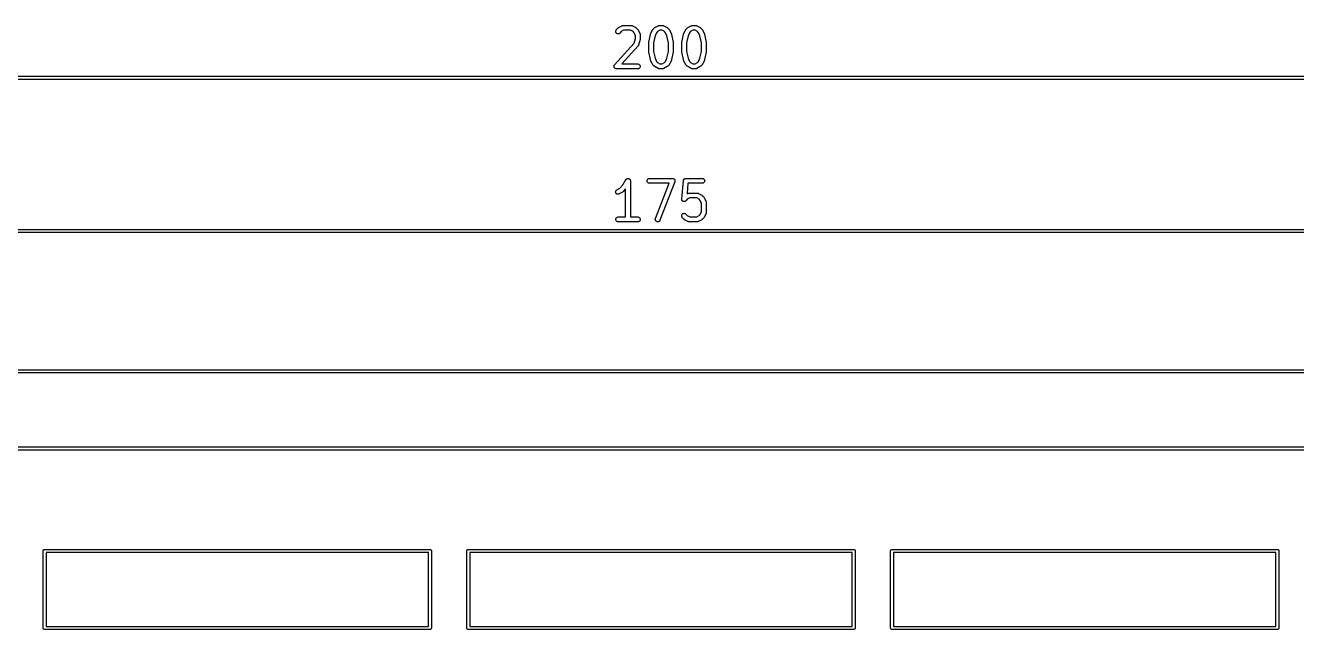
# Model space of a CAD drawing. Extents: x 0 to 214, y -130 to 23.
# Drawn here: x 58.7 to 141.2, y -16.7 to 22.5 of the extents above; entities that cross this region are included whole.
import ezdxf

# ---------------------------------------------------------------- set-up
doc = ezdxf.new("R2010")
doc.units = 0
doc.layers.add('BLACK', color=7, linetype='CONTINUOUS')

msp = doc.modelspace()

# ---------------------------------------------------------------- linework, layer by layer
at = {"layer": 'BLACK', "linetype": 'CONTINUOUS'}
for p, q in [((97.0231, 22.2105), (97.1303, 22.3295)), ((97.1303, 22.3295), (97.1318, 22.3311)), ((97.1318, 22.3311), (97.1389, 22.3374)), ((97.1389, 22.3374), (97.1455, 22.3442)), ((97.1455, 22.3442), (97.1502, 22.3475)), ((97.1502, 22.3475), (97.1546, 22.3514)), ((97.1546, 22.3514), (97.1628, 22.3562)), ((97.1628, 22.3562), (97.1705, 22.3616)), ((97.1705, 22.3616), (97.3848, 22.4806)), ((97.3848, 22.4806), (97.3867, 22.4817)), ((97.3867, 22.4817), (97.3941, 22.4848)), ((97.3941, 22.4848), (97.4012, 22.4885)), ((97.4012, 22.4885), (97.4082, 22.4906)), ((97.4082, 22.4906), (97.4149, 22.4934)), ((97.4149, 22.4934), (97.4227, 22.495)), ((97.4227, 22.495), (97.4304, 22.4973)), ((97.4304, 22.4973), (97.4376, 22.498)), ((97.4376, 22.498), (97.4448, 22.4995)), ((97.4448, 22.4995), (97.4528, 22.4995)), ((97.4528, 22.4995), (97.4607, 22.5003)), ((97.4607, 22.5003), (97.9964, 22.5003)), ((97.9964, 22.5003), (97.9986, 22.5003)), ((97.9986, 22.5003), (98.0066, 22.4994)), ((98.0066, 22.4994), (98.0145, 22.4992)), ((98.0145, 22.4992), (98.0217, 22.4977)), ((98.0217, 22.4977), (98.0289, 22.4969)), ((98.0289, 22.4969), (98.0365, 22.4945)), ((98.0365, 22.4945), (98.0443, 22.4928)), ((98.0443, 22.4928), (98.051, 22.4899)), ((98.051, 22.4899), (98.058, 22.4877)), ((98.058, 22.4877), (98.065, 22.4838)), ((98.065, 22.4838), (98.0723, 22.4806)), ((98.0723, 22.4806), (98.2866, 22.3616)), ((98.2866, 22.3616), (98.2885, 22.3605)), ((98.2885, 22.3605), (98.2962, 22.355)), ((98.2962, 22.355), (98.3043, 22.3501)), ((98.3043, 22.3501), (98.3086, 22.3462)), ((98.3086, 22.3462), (98.3133, 22.3428)), ((98.3133, 22.3428), (98.3198, 22.3359)), ((98.3198, 22.3359), (98.3269, 22.3295)), ((98.3269, 22.3295), (98.434, 22.2105)), ((99.3803, 22.2105), (99.4874, 22.3295)), ((99.4874, 22.3295), (99.4889, 22.3311)), ((99.4889, 22.3311), (99.496, 22.3374)), ((99.496, 22.3374), (99.5026, 22.3442)), ((99.5026, 22.3442), (99.5074, 22.3475)), ((99.5074, 22.3475), (99.5117, 22.3514)), ((99.5117, 22.3514), (99.5199, 22.3562)), ((99.5199, 22.3562), (99.5277, 22.3616)), ((99.5277, 22.3616), (99.742, 22.4806)), ((99.742, 22.4806), (99.7439, 22.4817)), ((99.7439, 22.4817), (99.7513, 22.4848)), ((99.7513, 22.4848), (99.7583, 22.4885)), ((99.7583, 22.4885), (99.7653, 22.4906)), ((99.7653, 22.4906), (99.772, 22.4934)), ((99.772, 22.4934), (99.7799, 22.495)), ((99.7799, 22.495), (99.7875, 22.4973)), ((99.7875, 22.4973), (99.7948, 22.498)), ((99.7948, 22.498), (99.8019, 22.4995)), ((99.8019, 22.4995), (99.8099, 22.4995)), ((99.8099, 22.4995), (99.8179, 22.5003)), ((99.8179, 22.5003), (100.032, 22.5003)), ((100.032, 22.5003), (100.034, 22.5003)), ((100.034, 22.5003), (100.042, 22.4994)), ((100.042, 22.4994), (100.05, 22.4992)), ((100.05, 22.4992), (100.057, 22.4977)), ((100.057, 22.4977), (100.065, 22.4969)), ((100.065, 22.4969), (100.072, 22.4945)), ((100.072, 22.4945), (100.08, 22.4928)), ((100.08, 22.4928), (100.087, 22.4899)), ((100.087, 22.4899), (100.094, 22.4877)), ((100.094, 22.4877), (100.101, 22.4838)), ((100.101, 22.4838), (100.108, 22.4806)), ((100.108, 22.4806), (100.322, 22.3616)), ((100.322, 22.3616), (100.324, 22.3605)), ((100.324, 22.3605), (100.332, 22.355)), ((100.332, 22.355), (100.34, 22.3501)), ((100.34, 22.3501), (100.344, 22.3462)), ((100.344, 22.3462), (100.349, 22.3428)), ((100.349, 22.3428), (100.356, 22.3359)), ((100.356, 22.3359), (100.363, 22.3295)), ((100.363, 22.3295), (100.47, 22.2105)), ((101.523, 22.2105), (101.63, 22.3295)), ((101.63, 22.3295), (101.632, 22.3311)), ((101.632, 22.3311), (101.639, 22.3374)), ((101.639, 22.3374), (101.645, 22.3442)), ((101.645, 22.3442), (101.65, 22.3475)), ((101.65, 22.3475), (101.655, 22.3514)), ((101.655, 22.3514), (101.663, 22.3562)), ((101.663, 22.3562), (101.671, 22.3616)), ((101.671, 22.3616), (101.885, 22.4806)), ((101.885, 22.4806), (101.887, 22.4817)), ((101.887, 22.4817), (101.894, 22.4848)), ((101.894, 22.4848), (101.901, 22.4885)), ((101.901, 22.4885), (101.908, 22.4906)), ((101.908, 22.4906), (101.915, 22.4934)), ((101.915, 22.4934), (101.923, 22.495)), ((101.923, 22.495), (101.93, 22.4973)), ((101.93, 22.4973), (101.938, 22.498)), ((101.938, 22.498), (101.945, 22.4995)), ((101.945, 22.4995), (101.953, 22.4995)), ((101.953, 22.4995), (101.961, 22.5003)), ((101.961, 22.5003), (102.175, 22.5003)), ((102.175, 22.5003), (102.177, 22.5003)), ((102.177, 22.5003), (102.185, 22.4994)), ((102.185, 22.4994), (102.193, 22.4992)), ((102.193, 22.4992), (102.2, 22.4977)), ((102.2, 22.4977), (102.207, 22.4969)), ((102.207, 22.4969), (102.215, 22.4945)), ((102.215, 22.4945), (102.223, 22.4928)), ((102.223, 22.4928), (102.23, 22.4899)), ((102.23, 22.4899), (102.237, 22.4877)), ((102.237, 22.4877), (102.244, 22.4838)), ((102.244, 22.4838), (102.251, 22.4806)), ((102.251, 22.4806), (102.465, 22.3616)), ((102.465, 22.3616), (102.467, 22.3605)), ((102.467, 22.3605), (102.475, 22.355)), ((102.475, 22.355), (102.483, 22.3501)), ((102.483, 22.3501), (102.487, 22.3462)), ((102.487, 22.3462), (102.492, 22.3428)), ((102.492, 22.3428), (102.498, 22.3359)), ((102.498, 22.3359), (102.505, 22.3295)), ((102.505, 22.3295), (102.613, 22.2105)), ((96.9832, 22.0983), (96.9847, 22.1287)), ((96.9877, 22.0681), (96.9832, 22.0983)), ((96.9847, 22.1287), (96.9921, 22.1583)), ((96.9979, 22.0394), (96.9877, 22.0681)), ((96.9921, 22.1583), (97.0051, 22.1859)), ((97.0135, 22.0132), (96.9979, 22.0394)), ((97.0051, 22.1859), (97.0231, 22.2105)), ((97.034, 21.9905), (97.0135, 22.0132)), ((97.0584, 21.9723), (97.034, 21.9905)), ((97.0859, 21.9591), (97.0584, 21.9723)), ((97.1154, 21.9515), (97.0859, 21.9591)), ((97.1459, 21.9498), (97.1154, 21.9515)), ((97.1761, 21.9541), (97.1459, 21.9498)), ((97.2049, 21.9641), (97.1761, 21.9541)), ((97.2312, 21.9796), (97.2049, 21.9641)), ((97.254, 21.9998), (97.2312, 21.9796)), ((97.2554, 22.0014), (97.254, 21.9998)), ((97.3451, 22.1011), (97.2554, 22.0014)), ((97.5012, 22.1878), (97.3451, 22.1011)), ((97.9559, 22.1878), (97.5012, 22.1878)), ((98.112, 22.1011), (97.9559, 22.1878)), ((98.1854, 22.0196), (98.112, 22.1011)), ((98.1783, 21.3511), (98.2687, 21.6527)), ((98.2687, 21.8343), (98.1854, 22.0196)), ((98.2687, 21.6527), (98.2687, 21.8343)), ((98.434, 22.2105), (98.4354, 22.2088)), ((98.4354, 22.2088), (98.44, 22.2024)), ((98.44, 22.2024), (98.4452, 22.1965)), ((98.4452, 22.1965), (98.4489, 22.1901)), ((98.4489, 22.1901), (98.4532, 22.184)), ((98.4532, 22.184), (98.4564, 22.1769)), ((98.4564, 22.1769), (98.4603, 22.1701)), ((98.4603, 22.1701), (98.5675, 21.932)), ((98.5747, 21.5849), (98.4675, 21.2277)), ((98.5675, 21.932), (98.5684, 21.93)), ((98.5684, 21.93), (98.5688, 21.9286)), ((98.5688, 21.9286), (98.5695, 21.9274)), ((98.5695, 21.9274), (98.5734, 21.9142)), ((98.5734, 21.9142), (98.5777, 21.901)), ((98.5759, 21.5912), (98.5747, 21.5849)), ((98.5778, 21.5973), (98.5759, 21.5912)), ((98.5777, 21.901), (98.5779, 21.8995)), ((98.5788, 21.6061), (98.5778, 21.5973)), ((98.5779, 21.8995), (98.5783, 21.8982)), ((98.5783, 21.8982), (98.5796, 21.8845)), ((98.5805, 21.6148), (98.5788, 21.6061)), ((98.5796, 21.8845), (98.5812, 21.8707)), ((98.5812, 21.6276), (98.5805, 21.6212)), ((98.5805, 21.6212), (98.5805, 21.6148)), ((98.5812, 21.8707), (98.5811, 21.8693)), ((98.5811, 21.8693), (98.5812, 21.8679)), ((98.5812, 21.8679), (98.5812, 21.6298)), ((98.5812, 21.6298), (98.5812, 21.6276)), ((99.1297, 21.426), (99.2368, 21.9022)), ((99.2368, 21.9022), (99.2371, 21.903)), ((99.2371, 21.9031), (99.2373, 21.9043)), ((99.2371, 21.903), (99.2371, 21.9031)), ((99.2371, 21.9031), (99.2371, 21.9031)), ((99.2373, 21.9043), (99.2421, 21.9181)), ((99.2421, 21.9181), (99.2468, 21.932)), ((99.2468, 21.932), (99.3539, 22.1701)), ((99.3539, 22.1701), (99.3548, 22.1721)), ((99.3548, 22.1721), (99.3589, 22.1788)), ((99.3589, 22.1788), (99.3622, 22.1859)), ((99.3622, 22.1859), (99.3666, 22.1919)), ((99.3666, 22.1919), (99.3704, 22.1983)), ((99.3704, 22.1983), (99.3756, 22.2042)), ((99.3756, 22.2042), (99.3803, 22.2105)), ((99.5383, 21.8181), (99.4384, 21.3743)), ((99.6289, 22.0196), (99.5383, 21.8181)), ((99.7023, 22.1011), (99.6289, 22.0196)), ((99.8583, 22.1878), (99.7023, 22.1011)), ((99.9917, 22.1878), (99.8583, 22.1878)), ((100.148, 22.1011), (99.9917, 22.1878)), ((100.221, 22.0196), (100.148, 22.1011)), ((100.312, 21.8181), (100.221, 22.0196)), ((100.412, 21.3743), (100.312, 21.8181)), ((100.47, 22.2105), (100.471, 22.2088)), ((100.471, 22.2088), (100.476, 22.2024)), ((100.476, 22.2024), (100.481, 22.1965)), ((100.481, 22.1965), (100.485, 22.1901)), ((100.485, 22.1901), (100.489, 22.184)), ((100.489, 22.184), (100.492, 22.1769)), ((100.492, 22.1769), (100.496, 22.1701)), ((100.496, 22.1701), (100.603, 21.932)), ((100.603, 21.932), (100.604, 21.9311)), ((100.604, 21.9311), (100.604, 21.9311)), ((100.604, 21.9311), (100.604, 21.9311)), ((100.604, 21.9311), (100.604, 21.93)), ((100.604, 21.93), (100.609, 21.916)), ((100.609, 21.916), (100.613, 21.9022)), ((100.613, 21.9022), (100.72, 21.426)), ((101.273, 21.426), (101.38, 21.9022)), ((101.38, 21.9043), (101.385, 21.9181)), ((101.38, 21.9031), (101.38, 21.9043)), ((101.38, 21.903), (101.38, 21.9031)), ((101.38, 21.9031), (101.38, 21.9031)), ((101.38, 21.9022), (101.38, 21.903)), ((101.385, 21.9181), (101.39, 21.932)), ((101.39, 21.932), (101.497, 22.1701)), ((101.497, 22.1701), (101.498, 22.1721)), ((101.498, 22.1721), (101.502, 22.1788)), ((101.502, 22.1788), (101.505, 22.1859)), ((101.505, 22.1859), (101.509, 22.1919)), ((101.509, 22.1919), (101.513, 22.1983)), ((101.513, 22.1983), (101.518, 22.2042)), ((101.518, 22.2042), (101.523, 22.2105)), ((101.681, 21.8181), (101.581, 21.3743)), ((101.772, 22.0196), (101.681, 21.8181)), ((101.845, 22.1011), (101.772, 22.0196)), ((102.001, 22.1878), (101.845, 22.1011)), ((102.135, 22.1878), (102.001, 22.1878)), ((102.291, 22.1011), (102.135, 22.1878)), ((102.364, 22.0196), (102.291, 22.1011)), ((102.455, 21.8181), (102.364, 22.0196)), ((102.554, 21.3743), (102.455, 21.8181)), ((102.613, 22.2105), (102.614, 22.2088)), ((102.614, 22.2088), (102.619, 22.2024)), ((102.619, 22.2024), (102.624, 22.1965)), ((102.624, 22.1965), (102.627, 22.1901)), ((102.627, 22.1901), (102.632, 22.184)), ((102.632, 22.184), (102.635, 22.1769)), ((102.635, 22.1769), (102.639, 22.1701)), ((102.639, 22.1701), (102.746, 21.932)), ((102.746, 21.932), (102.746, 21.9311)), ((102.746, 21.9311), (102.746, 21.9311)), ((102.746, 21.9311), (102.746, 21.9311)), ((102.746, 21.9311), (102.747, 21.93)), ((102.747, 21.93), (102.751, 21.916)), ((102.751, 21.916), (102.756, 21.9022)), ((102.756, 21.9022), (102.863, 21.426)), ((96.916, 19.9486), (98.1783, 21.3511)), ((98.434, 21.1681), (97.383, 20.0003)), ((98.4357, 21.1704), (98.434, 21.1681)), ((98.4377, 21.1724), (98.4357, 21.1704)), ((98.4447, 21.1826), (98.4377, 21.1724)), ((98.4521, 21.1926), (98.4447, 21.1826)), ((98.4533, 21.1952), (98.4521, 21.1926)), ((98.4549, 21.1976), (98.4533, 21.1952)), ((98.4598, 21.209), (98.4549, 21.1976)), ((98.4651, 21.2202), (98.4598, 21.209)), ((98.4658, 21.223), (98.4651, 21.2202)), ((98.4669, 21.2256), (98.4658, 21.223)), ((98.4675, 21.2277), (98.4669, 21.2256)), ((99.1259, 21.3957), (99.1277, 21.4099)), ((99.126, 21.3948), (99.1259, 21.3957)), ((99.1259, 21.3938), (99.126, 21.3948)), ((99.1259, 21.3917), (99.1259, 21.3938)), ((99.1259, 20.7964), (99.1259, 21.3917)), ((99.126, 20.7955), (99.1259, 20.7964)), ((99.1259, 20.7946), (99.126, 20.7955)), ((99.1275, 20.7803), (99.1259, 20.7946)), ((99.1289, 20.7661), (99.1275, 20.7803)), ((99.1277, 21.4099), (99.1293, 21.4242)), ((99.1291, 20.7652), (99.1289, 20.7661)), ((99.1292, 20.7643), (99.1291, 20.7652)), ((99.1297, 20.7621), (99.1292, 20.7643)), ((99.1293, 21.4242), (99.1296, 21.425)), ((99.1296, 21.425), (99.1297, 21.426)), ((99.2368, 20.2859), (99.1297, 20.7621)), ((99.4384, 21.3743), (99.4384, 20.8138)), ((99.4384, 20.8138), (99.5383, 20.3699)), ((100.312, 20.37), (100.412, 20.8138)), ((100.412, 20.8138), (100.412, 21.3743)), ((100.72, 20.7621), (100.613, 20.2859)), ((100.72, 21.426), (100.721, 21.4238)), ((100.721, 20.7639), (100.72, 20.7631)), ((100.72, 20.7631), (100.72, 20.7621)), ((100.721, 21.4238), (100.721, 21.4229)), ((100.721, 21.4229), (100.721, 21.422)), ((100.721, 21.422), (100.723, 21.4078)), ((100.722, 20.7782), (100.721, 20.7639)), ((100.724, 20.7924), (100.722, 20.7782)), ((100.723, 21.4078), (100.724, 21.3935)), ((100.724, 21.3935), (100.724, 21.3926)), ((100.724, 21.3926), (100.724, 21.3917)), ((100.724, 21.3917), (100.724, 20.7964)), ((100.724, 20.7964), (100.724, 20.7942)), ((100.724, 20.7942), (100.724, 20.7933)), ((100.724, 20.7933), (100.724, 20.7924)), ((101.269, 21.3957), (101.271, 21.4099)), ((101.269, 21.3948), (101.269, 21.3957)), ((101.269, 21.3938), (101.269, 21.3948)), ((101.269, 21.3917), (101.269, 21.3938)), ((101.269, 20.7964), (101.269, 21.3917)), ((101.269, 20.7955), (101.269, 20.7964)), ((101.269, 20.7946), (101.269, 20.7955)), ((101.27, 20.7803), (101.269, 20.7946)), ((101.272, 20.7661), (101.27, 20.7803)), ((101.271, 21.4099), (101.272, 21.4242)), ((101.272, 21.425), (101.273, 21.426)), ((101.272, 21.4242), (101.272, 21.425)), ((101.272, 20.7652), (101.272, 20.7661)), ((101.272, 20.7643), (101.272, 20.7652)), ((101.273, 20.7621), (101.272, 20.7643)), ((101.38, 20.2859), (101.273, 20.7621)), ((101.581, 21.3743), (101.581, 20.8138)), ((101.581, 20.8138), (101.681, 20.37)), ((102.455, 20.37), (102.554, 20.8138)), ((102.554, 20.8138), (102.554, 21.3743)), ((102.863, 20.7621), (102.756, 20.2859)), ((102.863, 21.426), (102.864, 21.4238)), ((102.864, 20.7639), (102.863, 20.7631)), ((102.863, 20.7631), (102.863, 20.7621)), ((102.864, 21.4238), (102.864, 21.4229)), ((102.864, 21.4229), (102.864, 21.422)), ((102.864, 21.422), (102.865, 21.4078)), ((102.865, 20.7782), (102.864, 20.7639)), ((102.865, 21.4078), (102.867, 21.3935)), ((102.867, 20.7924), (102.865, 20.7782)), ((102.867, 21.3935), (102.867, 21.3926)), ((102.867, 21.3926), (102.867, 21.3917)), ((102.867, 21.3917), (102.867, 20.7964)), ((102.867, 20.7964), (102.867, 20.7942)), ((102.867, 20.7942), (102.867, 20.7933)), ((102.867, 20.7933), (102.867, 20.7924)), ((96.8759, 19.8451), (96.877, 19.856)), ((96.8763, 19.8408), (96.8759, 19.8451)), ((96.8761, 19.8364), (96.8763, 19.8408)), ((96.8777, 19.8256), (96.8761, 19.8364)), ((96.877, 19.856), (96.8776, 19.8668)), ((96.8776, 19.8668), (96.8786, 19.8711)), ((96.8787, 19.8148), (96.8777, 19.8256)), ((96.8786, 19.8711), (96.8791, 19.8755)), ((96.8799, 19.8106), (96.8787, 19.8148)), ((96.8791, 19.8755), (96.8823, 19.8859)), ((96.8805, 19.8062), (96.8799, 19.8106)), ((96.8842, 19.796), (96.8805, 19.8062)), ((96.8823, 19.8859), (96.8849, 19.8964)), ((96.8849, 19.8964), (96.8868, 19.9004)), ((96.8868, 19.9004), (96.8881, 19.9046)), ((96.8881, 19.9046), (96.8933, 19.9142)), ((96.8933, 19.9142), (96.8979, 19.924)), ((96.8979, 19.924), (96.9005, 19.9276)), ((96.9005, 19.9276), (96.9026, 19.9314)), ((96.9026, 19.9314), (96.9095, 19.9398)), ((96.9095, 19.9398), (96.916, 19.9486)), ((97.383, 20.0003), (98.425, 20.0003)), ((98.425, 20.0003), (98.4272, 20.0003)), ((98.4272, 20.0003), (98.4575, 19.9969)), ((98.4575, 19.9969), (98.4866, 19.9877)), ((98.4866, 19.9877), (98.5133, 19.973)), ((98.5133, 19.973), (98.5366, 19.9534)), ((98.5366, 19.9534), (98.5557, 19.9296)), ((98.5557, 19.9296), (98.5699, 19.9026)), ((98.5781, 19.8126), (98.569, 19.7835)), ((98.5699, 19.9026), (98.5785, 19.8733)), ((98.5812, 19.843), (98.5781, 19.8126)), ((98.5785, 19.8733), (98.5812, 19.843)), ((99.2414, 20.2721), (99.2368, 20.2859)), ((99.2459, 20.2581), (99.2414, 20.2721)), ((99.2464, 20.257), (99.2459, 20.2581)), ((99.2464, 20.2569), (99.2464, 20.257)), ((99.2464, 20.257), (99.2464, 20.257)), ((99.2468, 20.2561), (99.2464, 20.2569)), ((99.3539, 20.018), (99.2468, 20.2561)), ((99.3578, 20.0112), (99.3539, 20.018)), ((99.3611, 20.004), (99.3578, 20.0112)), ((99.3654, 19.998), (99.3611, 20.004)), ((99.3691, 19.9916), (99.3654, 19.998)), ((99.3743, 19.9856), (99.3691, 19.9916)), ((99.3788, 19.9792), (99.3743, 19.9856)), ((99.3803, 19.9776), (99.3788, 19.9792)), ((99.4874, 19.8586), (99.3803, 19.9776)), ((99.4944, 19.8522), (99.4874, 19.8586)), ((99.5009, 19.8453), (99.4944, 19.8522)), ((99.5057, 19.8419), (99.5009, 19.8453)), ((99.5099, 19.838), (99.5057, 19.8419)), ((99.5181, 19.8331), (99.5099, 19.838)), ((99.5258, 19.8276), (99.5181, 19.8331)), ((99.5277, 19.8265), (99.5258, 19.8276)), ((99.742, 19.7075), (99.5277, 19.8265)), ((99.5383, 20.3699), (99.6289, 20.1685)), ((99.6289, 20.1685), (99.7023, 20.087)), ((99.7023, 20.087), (99.8583, 20.0003)), ((99.8583, 20.0003), (99.9917, 20.0003)), ((99.9917, 20.0003), (100.148, 20.087)), ((100.322, 19.8265), (100.108, 19.7075)), ((100.148, 20.087), (100.221, 20.1685)), ((100.221, 20.1685), (100.312, 20.37)), ((100.33, 19.8319), (100.322, 19.8265)), ((100.338, 19.8367), (100.33, 19.8319)), ((100.343, 19.8406), (100.338, 19.8367)), ((100.347, 19.8438), (100.343, 19.8406)), ((100.354, 19.8506), (100.347, 19.8438)), ((100.361, 19.857), (100.354, 19.8506)), ((100.363, 19.8586), (100.361, 19.857)), ((100.47, 19.9776), (100.363, 19.8586)), ((100.474, 19.9839), (100.47, 19.9776)), ((100.48, 19.9898), (100.474, 19.9839)), ((100.483, 19.9962), (100.48, 19.9898)), ((100.488, 20.0022), (100.483, 19.9962)), ((100.491, 20.0093), (100.488, 20.0022)), ((100.495, 20.016), (100.491, 20.0093)), ((100.496, 20.018), (100.495, 20.016)), ((100.603, 20.2561), (100.496, 20.018)), ((100.608, 20.27), (100.603, 20.2561)), ((100.613, 20.2838), (100.608, 20.27)), ((100.613, 20.2859), (100.613, 20.2851)), ((100.613, 20.2851), (100.613, 20.285)), ((100.613, 20.285), (100.613, 20.285)), ((100.613, 20.285), (100.613, 20.2838)), ((101.384, 20.2721), (101.38, 20.2859)), ((101.389, 20.2581), (101.384, 20.2721)), ((101.389, 20.257), (101.389, 20.2581)), ((101.39, 20.2561), (101.389, 20.257)), ((101.389, 20.257), (101.389, 20.257)), ((101.389, 20.257), (101.389, 20.257)), ((101.497, 20.018), (101.39, 20.2561)), ((101.501, 20.0112), (101.497, 20.018)), ((101.504, 20.004), (101.501, 20.0112)), ((101.508, 19.998), (101.504, 20.004)), ((101.512, 19.9916), (101.508, 19.998)), ((101.517, 19.9856), (101.512, 19.9916)), ((101.522, 19.9792), (101.517, 19.9856)), ((101.523, 19.9776), (101.522, 19.9792)), ((101.63, 19.8586), (101.523, 19.9776)), ((101.637, 19.8522), (101.63, 19.8586)), ((101.644, 19.8453), (101.637, 19.8522)), ((101.649, 19.8419), (101.644, 19.8453)), ((101.653, 19.838), (101.649, 19.8419)), ((101.661, 19.8331), (101.653, 19.838)), ((101.669, 19.8276), (101.661, 19.8331)), ((101.671, 19.8265), (101.669, 19.8276)), ((101.885, 19.7075), (101.671, 19.8265)), ((101.681, 20.37), (101.772, 20.1685)), ((101.772, 20.1685), (101.845, 20.087)), ((101.845, 20.087), (102.001, 20.0003)), ((102.001, 20.0003), (102.135, 20.0003)), ((102.135, 20.0003), (102.291, 20.087)), ((102.465, 19.8265), (102.251, 19.7075)), ((102.291, 20.087), (102.364, 20.1685)), ((102.364, 20.1685), (102.455, 20.37)), ((102.473, 19.8319), (102.465, 19.8265)), ((102.481, 19.8367), (102.473, 19.8319)), ((102.485, 19.8406), (102.481, 19.8367)), ((102.49, 19.8438), (102.485, 19.8406)), ((102.497, 19.8506), (102.49, 19.8438)), ((102.504, 19.857), (102.497, 19.8506)), ((102.505, 19.8586), (102.504, 19.857)), ((102.613, 19.9776), (102.505, 19.8586)), ((102.617, 19.9839), (102.613, 19.9776)), ((102.622, 19.9898), (102.617, 19.9839)), ((102.626, 19.9962), (102.622, 19.9898)), ((102.631, 20.0022), (102.626, 19.9962)), ((102.634, 20.0093), (102.631, 20.0022)), ((102.638, 20.016), (102.634, 20.0093)), ((102.639, 20.018), (102.638, 20.016)), ((102.746, 20.2561), (102.639, 20.018)), ((102.751, 20.27), (102.746, 20.2561)), ((102.756, 20.2838), (102.751, 20.27)), ((102.756, 20.2859), (102.756, 20.2851)), ((102.756, 20.2851), (102.756, 20.285)), ((102.756, 20.285), (102.756, 20.285)), ((102.756, 20.285), (102.756, 20.2838)), ((2.4201, 19.2), (197.43, 19.2)), ((197.43, 19), (2.4201, 19)), ((96.8873, 19.7855), (96.8842, 19.796)), ((96.8893, 19.7816), (96.8873, 19.7855)), ((96.8908, 19.7775), (96.8893, 19.7816)), ((96.8964, 19.7681), (96.8908, 19.7775)), ((96.9014, 19.7585), (96.8964, 19.7681)), ((96.9041, 19.7551), (96.9014, 19.7585)), ((96.9064, 19.7513), (96.9041, 19.7551)), ((96.9137, 19.7432), (96.9064, 19.7513)), ((96.9205, 19.7347), (96.9137, 19.7432)), ((96.9239, 19.7319), (96.9205, 19.7347)), ((96.9268, 19.7286), (96.9239, 19.7319)), ((96.9355, 19.7221), (96.9268, 19.7286)), ((96.9439, 19.7151), (96.9355, 19.7221)), ((96.9477, 19.713), (96.9439, 19.7151)), ((96.9512, 19.7104), (96.9477, 19.713)), ((96.961, 19.7057), (96.9512, 19.7104)), ((96.9706, 19.7004), (96.961, 19.7057)), ((96.9748, 19.6991), (96.9706, 19.7004)), ((96.9787, 19.6972), (96.9748, 19.6991)), ((96.9893, 19.6945), (96.9787, 19.6972)), ((96.9997, 19.6912), (96.9893, 19.6945)), ((97.004, 19.6907), (96.9997, 19.6912)), ((97.0083, 19.6896), (97.004, 19.6907)), ((97.0191, 19.689), (97.0083, 19.6896)), ((97.03, 19.6878), (97.0191, 19.689)), ((97.0321, 19.6878), (97.03, 19.6878)), ((98.425, 19.6878), (97.0321, 19.6878)), ((98.4553, 19.6908), (98.425, 19.6878)), ((98.4845, 19.6996), (98.4553, 19.6908)), ((98.5115, 19.7139), (98.4845, 19.6996)), ((98.5351, 19.7332), (98.5115, 19.7139)), ((98.5545, 19.7567), (98.5351, 19.7332)), ((98.569, 19.7835), (98.5545, 19.7567)), ((99.7493, 19.7043), (99.742, 19.7075)), ((99.7563, 19.7004), (99.7493, 19.7043)), ((99.7633, 19.6982), (99.7563, 19.7004)), ((99.7699, 19.6953), (99.7633, 19.6982)), ((99.7777, 19.6936), (99.7699, 19.6953)), ((99.7854, 19.6912), (99.7777, 19.6936)), ((99.7926, 19.6904), (99.7854, 19.6912)), ((99.7997, 19.6888), (99.7926, 19.6904)), ((99.8077, 19.6887), (99.7997, 19.6888)), ((99.8157, 19.6878), (99.8077, 19.6887)), ((99.8179, 19.6878), (99.8157, 19.6878)), ((100.032, 19.6878), (99.8179, 19.6878)), ((100.04, 19.6886), (100.032, 19.6878)), ((100.048, 19.6886), (100.04, 19.6886)), ((100.055, 19.6901), (100.048, 19.6886)), ((100.062, 19.6908), (100.055, 19.6901)), ((100.07, 19.6931), (100.062, 19.6908)), ((100.078, 19.6947), (100.07, 19.6931)), ((100.085, 19.6975), (100.078, 19.6947)), ((100.092, 19.6996), (100.085, 19.6975)), ((100.099, 19.7033), (100.092, 19.6996)), ((100.106, 19.7064), (100.099, 19.7033)), ((100.108, 19.7075), (100.106, 19.7064)), ((101.892, 19.7043), (101.885, 19.7075)), ((101.899, 19.7004), (101.892, 19.7043)), ((101.906, 19.6982), (101.899, 19.7004)), ((101.913, 19.6953), (101.906, 19.6982)), ((101.921, 19.6936), (101.913, 19.6953)), ((101.928, 19.6912), (101.921, 19.6936)), ((101.935, 19.6904), (101.928, 19.6912)), ((101.943, 19.6888), (101.935, 19.6904)), ((101.951, 19.6887), (101.943, 19.6888)), ((101.959, 19.6878), (101.951, 19.6887)), ((101.961, 19.6878), (101.959, 19.6878)), ((102.175, 19.6878), (101.961, 19.6878)), ((102.183, 19.6886), (102.175, 19.6878)), ((102.191, 19.6886), (102.183, 19.6886)), ((102.198, 19.6901), (102.191, 19.6886)), ((102.205, 19.6908), (102.198, 19.6901)), ((102.213, 19.6931), (102.205, 19.6908)), ((102.221, 19.6947), (102.213, 19.6931)), ((102.228, 19.6975), (102.221, 19.6947)), ((102.235, 19.6996), (102.228, 19.6975)), ((102.242, 19.7033), (102.235, 19.6996)), ((102.249, 19.7064), (102.242, 19.7033)), ((102.251, 19.7075), (102.249, 19.7064)), ((97.4416, 12.1564), (97.6482, 12.5006)), ((97.6482, 12.5006), (97.6493, 12.5024)), ((97.6493, 12.5024), (97.6515, 12.5053)), ((97.6515, 12.5053), (97.6532, 12.5085)), ((97.6532, 12.5085), (97.6607, 12.5174)), ((97.6607, 12.5174), (97.6678, 12.5267)), ((97.6678, 12.5267), (97.6705, 12.5291)), ((97.6705, 12.5291), (97.6728, 12.5318)), ((97.6728, 12.5318), (97.6819, 12.5391)), ((97.6819, 12.5391), (97.6907, 12.5469)), ((97.6907, 12.5469), (97.6938, 12.5487)), ((97.6938, 12.5487), (97.6966, 12.5509)), ((97.6966, 12.5509), (97.7069, 12.5563)), ((97.7069, 12.5563), (97.717, 12.5622)), ((97.717, 12.5622), (97.7204, 12.5634)), ((97.7204, 12.5634), (97.7236, 12.5651)), ((97.7236, 12.5651), (97.7348, 12.5684)), ((97.7348, 12.5684), (97.7458, 12.5722)), ((97.7458, 12.5722), (97.7494, 12.5726)), ((97.7494, 12.5726), (97.7529, 12.5737)), ((97.7529, 12.5737), (97.7645, 12.5747)), ((97.7645, 12.5747), (97.776, 12.5763)), ((97.776, 12.5763), (97.7796, 12.5761)), ((97.7796, 12.5761), (97.7832, 12.5764)), ((97.7832, 12.5764), (97.7949, 12.5752)), ((97.7949, 12.5752), (97.8065, 12.5745)), ((97.8065, 12.5745), (97.81, 12.5736)), ((97.81, 12.5736), (97.8136, 12.5732)), ((97.8136, 12.5732), (97.8247, 12.5698)), ((97.8247, 12.5698), (97.836, 12.5669)), ((97.836, 12.5669), (97.8392, 12.5653)), ((97.8392, 12.5653), (97.8427, 12.5642)), ((97.8427, 12.5642), (97.853, 12.5587)), ((97.853, 12.5587), (97.8635, 12.5536)), ((97.8635, 12.5536), (97.8663, 12.5514)), ((97.8663, 12.5514), (97.8695, 12.5497)), ((97.8695, 12.5497), (97.8785, 12.5423)), ((97.8785, 12.5423), (97.8878, 12.5353)), ((97.8878, 12.5353), (97.8902, 12.5326)), ((97.8902, 12.5326), (97.893, 12.5303)), ((97.893, 12.5303), (97.9004, 12.5212)), ((97.9004, 12.5212), (97.9082, 12.5125)), ((97.9082, 12.5125), (97.91, 12.5094)), ((97.91, 12.5094), (97.9123, 12.5066)), ((97.9123, 12.5066), (97.9178, 12.4963)), ((97.9178, 12.4963), (97.9237, 12.4863)), ((97.9237, 12.4863), (97.9249, 12.4829)), ((97.9249, 12.4829), (97.9266, 12.4797)), ((97.9266, 12.4797), (97.93, 12.4685)), ((97.93, 12.4685), (97.9339, 12.4575)), ((97.9339, 12.4575), (97.9344, 12.454)), ((97.9344, 12.454), (97.9354, 12.4505)), ((97.9354, 12.4505), (97.9366, 12.4389)), ((97.9366, 12.4389), (97.9382, 12.4274)), ((97.9382, 12.4274), (97.938, 12.4238)), ((97.938, 12.4238), (97.9384, 12.4202)), ((97.9384, 12.4202), (97.9384, 10.0764)), ((99.0188, 12.4213), (99.0219, 12.4516)), ((99.0215, 12.3909), (99.0188, 12.4213)), ((99.0301, 12.3617), (99.0215, 12.3909)), ((99.0219, 12.4516), (99.031, 12.4807)), ((99.031, 12.4807), (99.0455, 12.5076)), ((99.0455, 12.5076), (99.0649, 12.5311)), ((99.0649, 12.5311), (99.0885, 12.5503)), ((99.0885, 12.5503), (99.1155, 12.5646)), ((99.1155, 12.5646), (99.1447, 12.5735)), ((99.1447, 12.5735), (99.175, 12.5764)), ((99.175, 12.5764), (100.675, 12.5764)), ((100.675, 12.5764), (100.677, 12.5764)), ((100.677, 12.5764), (100.69, 12.575)), ((100.69, 12.575), (100.703, 12.5739)), ((100.703, 12.5739), (100.705, 12.5733)), ((100.705, 12.5733), (100.707, 12.573)), ((100.707, 12.573), (100.72, 12.5691)), ((100.72, 12.5691), (100.732, 12.5656)), ((100.732, 12.5656), (100.734, 12.5645)), ((100.734, 12.5645), (100.737, 12.5638)), ((100.737, 12.5638), (100.748, 12.5576)), ((100.748, 12.5576), (100.759, 12.5517)), ((100.759, 12.5517), (100.761, 12.5502)), ((100.761, 12.5502), (100.763, 12.5491)), ((100.763, 12.5491), (100.773, 12.5408)), ((100.773, 12.5408), (100.783, 12.5328)), ((100.783, 12.5328), (100.785, 12.531)), ((100.785, 12.531), (100.787, 12.5295)), ((100.787, 12.5295), (100.795, 12.5194)), ((100.795, 12.5194), (100.803, 12.5096)), ((100.803, 12.5096), (100.804, 12.5076)), ((100.804, 12.5076), (100.806, 12.5057)), ((100.806, 12.5057), (100.812, 12.4943)), ((100.812, 12.4943), (100.818, 12.483)), ((100.818, 12.483), (100.819, 12.4808)), ((100.819, 12.4808), (100.82, 12.4787)), ((100.82, 12.4787), (100.824, 12.4663)), ((100.824, 12.3764), (100.821, 12.364)), ((100.824, 12.4663), (100.828, 12.454)), ((100.828, 12.3888), (100.824, 12.3764)), ((100.828, 12.454), (100.828, 12.4517)), ((100.828, 12.4517), (100.828, 12.4495)), ((100.828, 12.4495), (100.83, 12.4366)), ((100.829, 12.3933), (100.828, 12.3911)), ((100.828, 12.3911), (100.828, 12.3888)), ((100.83, 12.4062), (100.829, 12.3933)), ((100.83, 12.4366), (100.831, 12.4237)), ((100.831, 12.4191), (100.83, 12.4062)), ((100.831, 12.4237), (100.831, 12.4214)), ((100.831, 12.4214), (100.831, 12.4191)), ((101.269, 11.2437), (101.377, 12.4342)), ((101.377, 12.4364), (101.378, 12.4439)), ((101.377, 12.4342), (101.377, 12.4364)), ((101.378, 12.4439), (101.379, 12.4516)), ((101.379, 12.4516), (101.381, 12.4588)), ((101.381, 12.4588), (101.383, 12.4662)), ((101.383, 12.4662), (101.386, 12.4734)), ((101.386, 12.4734), (101.388, 12.4807)), ((101.388, 12.4807), (101.392, 12.4874)), ((101.392, 12.4874), (101.395, 12.4944)), ((101.395, 12.4944), (101.399, 12.5008)), ((101.399, 12.5008), (101.403, 12.5076)), ((101.403, 12.5076), (101.407, 12.5134)), ((101.407, 12.5134), (101.412, 12.5197)), ((101.412, 12.5197), (101.417, 12.5251)), ((101.417, 12.5251), (101.422, 12.5311)), ((101.422, 12.5311), (101.428, 12.5358)), ((101.428, 12.5358), (101.433, 12.5412)), ((101.433, 12.5412), (101.44, 12.5454)), ((101.44, 12.5454), (101.446, 12.5503)), ((101.446, 12.5503), (101.452, 12.5539)), ((101.452, 12.5539), (101.459, 12.5581)), ((101.459, 12.5581), (101.466, 12.561)), ((101.466, 12.561), (101.473, 12.5646)), ((101.473, 12.5646), (101.48, 12.5668)), ((101.48, 12.5668), (101.487, 12.5697)), ((101.487, 12.5697), (101.494, 12.5712)), ((101.494, 12.5712), (101.502, 12.5735)), ((101.502, 12.5735), (101.509, 12.5742)), ((101.509, 12.5742), (101.517, 12.5757)), ((101.517, 12.5757), (101.524, 12.5757)), ((101.524, 12.5757), (101.532, 12.5764)), ((101.532, 12.5764), (102.604, 12.5764)), ((102.604, 12.5764), (102.606, 12.5764)), ((102.606, 12.5764), (102.636, 12.573)), ((102.636, 12.573), (102.665, 12.5638)), ((102.665, 12.5638), (102.692, 12.5491)), ((102.692, 12.5491), (102.715, 12.5295)), ((102.715, 12.5295), (102.734, 12.5057)), ((102.734, 12.5057), (102.748, 12.4787)), ((102.748, 12.4787), (102.757, 12.4495)), ((102.757, 12.3888), (102.748, 12.3596)), ((102.757, 12.4495), (102.76, 12.4191)), ((102.76, 12.4191), (102.757, 12.3888)), ((96.9836, 11.7194), (96.9892, 11.7493)), ((96.984, 11.6889), (96.9836, 11.7194)), ((96.9902, 11.659), (96.984, 11.6889)), ((96.9892, 11.7493), (97.0005, 11.7777)), ((97.0022, 11.631), (96.9902, 11.659)), ((97.0005, 11.7777), (97.0171, 11.8033)), ((97.0193, 11.6058), (97.0022, 11.631)), ((97.0171, 11.8033), (97.0383, 11.8251)), ((97.0411, 11.5844), (97.0193, 11.6058)), ((97.0383, 11.8251), (97.0634, 11.8425)), ((97.0665, 11.5676), (97.0411, 11.5844)), ((97.0634, 11.8425), (97.2549, 11.9489)), ((97.0948, 11.5561), (97.0665, 11.5676)), ((97.1247, 11.5503), (97.0948, 11.5561)), ((97.1552, 11.5505), (97.1247, 11.5503)), ((97.1851, 11.5565), (97.1552, 11.5505)), ((97.2133, 11.5683), (97.1851, 11.5565)), ((97.2152, 11.5693), (97.2133, 11.5683)), ((97.4295, 11.6884), (97.2152, 11.5693)), ((97.2549, 11.9489), (97.4416, 12.1564)), ((97.4372, 11.6937), (97.4295, 11.6884)), ((97.4454, 11.6986), (97.4372, 11.6937)), ((97.4498, 11.7024), (97.4454, 11.6986)), ((97.4545, 11.7057), (97.4498, 11.7024)), ((97.4611, 11.7125), (97.4545, 11.7057)), ((97.4682, 11.7188), (97.4611, 11.7125)), ((97.4697, 11.7204), (97.4682, 11.7188)), ((97.6259, 11.894), (97.4697, 11.7204)), ((97.6259, 10.0764), (97.6259, 11.894)), ((99.0443, 12.3346), (99.0301, 12.3617)), ((99.0634, 12.3109), (99.0443, 12.3346)), ((99.0867, 12.2913), (99.0634, 12.3109)), ((99.1134, 12.2766), (99.0867, 12.2913)), ((99.1425, 12.2673), (99.1134, 12.2766)), ((99.1728, 12.2639), (99.1425, 12.2673)), ((99.175, 12.2639), (99.1728, 12.2639)), ((100.447, 12.2639), (99.175, 12.2639)), ((99.5649, 9.97641), (100.447, 12.2639)), ((100.821, 12.364), (99.8565, 9.86395)), ((101.675, 12.2639), (101.613, 11.5723)), ((101.613, 11.5723), (101.671, 11.6044)), ((101.671, 11.6044), (101.672, 11.6054)), ((101.672, 11.6054), (101.68, 11.6085)), ((102.604, 12.2639), (101.675, 12.2639)), ((101.68, 11.6085), (101.687, 11.6123)), ((101.687, 11.6123), (101.694, 11.6144)), ((101.694, 11.6144), (101.701, 11.6172)), ((101.701, 11.6172), (101.708, 11.6188)), ((101.708, 11.6188), (101.716, 11.6211)), ((101.716, 11.6211), (101.723, 11.6218)), ((101.723, 11.6218), (101.73, 11.6232)), ((101.73, 11.6232), (101.738, 11.6233)), ((101.738, 11.6233), (101.746, 11.6241)), ((101.746, 11.6241), (102.282, 11.6241)), ((102.282, 11.6241), (102.284, 11.624)), ((102.284, 11.624), (102.292, 11.6231)), ((102.292, 11.6231), (102.3, 11.623)), ((102.3, 11.623), (102.307, 11.6215)), ((102.307, 11.6215), (102.315, 11.6206)), ((102.315, 11.6206), (102.322, 11.6182)), ((102.322, 11.6182), (102.33, 11.6165)), ((102.33, 11.6165), (102.337, 11.6136)), ((102.337, 11.6136), (102.344, 11.6114)), ((102.344, 11.6114), (102.351, 11.6076)), ((102.351, 11.6076), (102.358, 11.6044)), ((102.358, 11.6044), (102.572, 11.4853)), ((102.634, 12.2669), (102.604, 12.2639)), ((102.663, 12.2757), (102.634, 12.2669)), ((102.69, 12.29), (102.663, 12.2757)), ((102.714, 12.3093), (102.69, 12.29)), ((102.733, 12.3328), (102.714, 12.3093)), ((102.748, 12.3596), (102.733, 12.3328)), ((101.269, 11.2329), (101.269, 11.2437)), ((101.269, 11.222), (101.269, 11.2329)), ((101.27, 11.2177), (101.269, 11.222)), ((101.27, 11.2132), (101.27, 11.2177)), ((101.272, 11.2026), (101.27, 11.2132)), ((101.273, 11.1919), (101.272, 11.2026)), ((101.275, 11.1877), (101.273, 11.1919)), ((101.276, 11.1834), (101.275, 11.1877)), ((101.28, 11.1734), (101.276, 11.1834)), ((101.284, 11.1631), (101.28, 11.1734)), ((101.286, 11.1593), (101.284, 11.1631)), ((101.288, 11.1553), (101.286, 11.1593)), ((101.294, 11.1463), (101.288, 11.1553)), ((101.299, 11.137), (101.294, 11.1463)), ((101.302, 11.1337), (101.299, 11.137)), ((101.305, 11.13), (101.302, 11.1337)), ((101.312, 11.1223), (101.305, 11.13)), ((101.32, 11.1143), (101.312, 11.1223)), ((101.323, 11.1116), (101.32, 11.1143)), ((101.326, 11.1085), (101.323, 11.1116)), ((101.335, 11.1025), (101.326, 11.1085)), ((101.344, 11.096), (101.335, 11.1025)), ((101.348, 11.0941), (101.344, 11.096)), ((101.352, 11.0917), (101.348, 11.0941)), ((101.362, 11.0875), (101.352, 11.0917)), ((101.372, 11.0829), (101.362, 11.0875)), ((101.376, 11.0818), (101.372, 11.0829)), ((101.38, 11.0801), (101.376, 11.0818)), ((101.391, 11.078), (101.38, 11.0801)), ((101.401, 11.0753), (101.391, 11.078)), ((101.406, 11.075), (101.401, 11.0753)), ((101.41, 11.0742), (101.406, 11.075)), ((101.421, 11.0742), (101.41, 11.0742)), ((101.432, 11.0736), (101.421, 11.0742)), ((101.436, 11.0742), (101.432, 11.0736)), ((101.44, 11.0742), (101.436, 11.0742)), ((101.451, 11.0763), (101.44, 11.0742)), ((101.462, 11.0778), (101.451, 11.0763)), ((101.466, 11.0793), (101.462, 11.0778)), ((101.47, 11.0802), (101.466, 11.0793)), ((101.48, 11.0843), (101.47, 11.0802)), ((101.491, 11.0879), (101.48, 11.0843)), ((101.494, 11.0901), (101.491, 11.0879)), ((101.498, 11.0918), (101.494, 11.0901)), ((101.508, 11.0978), (101.498, 11.0918)), ((101.517, 11.1033), (101.508, 11.0978)), ((101.52, 11.1063), (101.517, 11.1033)), ((101.524, 11.1087), (101.52, 11.1063)), ((101.532, 11.1164), (101.524, 11.1087)), ((101.54, 11.1236), (101.532, 11.1164)), ((101.541, 11.1252), (101.54, 11.1236)), ((101.631, 11.2248), (101.541, 11.1252)), ((101.787, 11.3116), (101.631, 11.2248)), ((102.242, 11.3116), (101.787, 11.3116)), ((102.398, 11.2248), (102.242, 11.3116)), ((102.471, 11.1433), (102.398, 11.2248)), ((102.554, 10.9581), (102.471, 11.1433)), ((102.554, 10.4299), (102.554, 10.9581)), ((102.572, 11.4853), (102.574, 11.4843)), ((102.574, 11.4843), (102.582, 11.4788)), ((102.582, 11.4788), (102.59, 11.4738)), ((102.59, 11.4738), (102.594, 11.4699)), ((102.594, 11.4699), (102.599, 11.4666)), ((102.599, 11.4666), (102.606, 11.4597)), ((102.606, 11.4597), (102.613, 11.4533)), ((102.613, 11.4533), (102.72, 11.3342)), ((102.72, 11.3342), (102.721, 11.3326)), ((102.721, 11.3326), (102.726, 11.3262)), ((102.726, 11.3262), (102.731, 11.3203)), ((102.731, 11.3203), (102.735, 11.3138)), ((102.735, 11.3138), (102.739, 11.3078)), ((102.739, 11.3078), (102.742, 11.3006)), ((102.742, 11.3006), (102.746, 11.2938)), ((102.746, 11.2938), (102.853, 11.0557)), ((102.853, 11.0557), (102.854, 11.0537)), ((102.854, 11.0537), (102.855, 11.0524)), ((102.855, 11.0524), (102.855, 11.0512)), ((102.855, 11.0512), (102.859, 11.038)), ((102.859, 11.038), (102.863, 11.0247)), ((102.863, 11.0247), (102.864, 11.0233)), ((102.864, 11.0233), (102.864, 11.022)), ((102.864, 11.022), (102.865, 11.0082)), ((102.865, 11.0082), (102.867, 10.9944)), ((102.867, 10.9944), (102.867, 10.993)), ((102.867, 10.993), (102.867, 10.9916)), ((102.867, 10.9916), (102.867, 10.3964)), ((96.983, 9.92127), (96.9862, 9.9516)), ((96.9858, 9.89091), (96.983, 9.92127)), ((96.9862, 9.9516), (96.9952, 9.98073)), ((96.9952, 9.98073), (97.0097, 10.0076)), ((97.0097, 10.0076), (97.0292, 10.0311)), ((97.0292, 10.0311), (97.0528, 10.0503)), ((97.0528, 10.0503), (97.0797, 10.0646)), ((97.0797, 10.0646), (97.1089, 10.0735)), ((97.1089, 10.0735), (97.1393, 10.0764)), ((97.1393, 10.0764), (97.6259, 10.0764)), ((97.9384, 10.0764), (98.425, 10.0764)), ((98.425, 10.0764), (98.4272, 10.0764)), ((98.4272, 10.0764), (98.4575, 10.073)), ((98.4575, 10.073), (98.4866, 10.0638)), ((98.4866, 10.0638), (98.5133, 10.0491)), ((98.5133, 10.0491), (98.5366, 10.0295)), ((98.5366, 10.0295), (98.5557, 10.0057)), ((98.5557, 10.0057), (98.5699, 9.97871)), ((98.5699, 9.97871), (98.5785, 9.94946)), ((98.5812, 9.91909), (98.5781, 9.88876)), ((98.5785, 9.94946), (98.5812, 9.91909)), ((99.5545, 9.91662), (99.5568, 9.94703)), ((99.5582, 9.88634), (99.5545, 9.91662)), ((99.5568, 9.94703), (99.5649, 9.97641)), ((101.269, 10.1681), (101.274, 10.1982)), ((101.27, 10.1376), (101.269, 10.1681)), ((101.277, 10.108), (101.27, 10.1376)), ((101.274, 10.1982), (101.285, 10.2268)), ((101.29, 10.0802), (101.277, 10.108)), ((101.285, 10.2268), (101.301, 10.2528)), ((101.307, 10.0554), (101.29, 10.0802)), ((101.301, 10.2528), (101.321, 10.2751)), ((101.309, 10.0538), (101.307, 10.0554)), ((101.416, 9.93471), (101.309, 10.0538)), ((101.321, 10.2751), (101.346, 10.2931)), ((101.346, 10.2931), (101.374, 10.3058)), ((101.374, 10.3058), (101.403, 10.313)), ((101.403, 10.313), (101.434, 10.3143)), ((101.423, 9.92831), (101.416, 9.93471)), ((101.43, 9.92141), (101.423, 9.92831)), ((101.434, 9.91804), (101.43, 9.92141)), ((101.434, 10.3143), (101.464, 10.3096)), ((101.439, 9.91414), (101.434, 9.91804)), ((101.447, 9.90922), (101.439, 9.91414)), ((101.454, 9.90372), (101.447, 9.90922)), ((101.456, 9.90264), (101.454, 9.90372)), ((101.671, 9.7836), (101.456, 9.90264)), ((101.464, 10.3096), (101.493, 10.2992)), ((101.493, 10.2992), (101.519, 10.2834)), ((101.519, 10.2834), (101.541, 10.2628)), ((101.541, 10.2628), (101.631, 10.1631)), ((101.631, 10.1631), (101.787, 10.0764)), ((101.787, 10.0764), (102.242, 10.0764)), ((102.242, 10.0764), (102.398, 10.1631)), ((102.572, 9.90264), (102.358, 9.7836)), ((102.398, 10.1631), (102.471, 10.2447)), ((102.471, 10.2447), (102.554, 10.4299)), ((102.58, 9.90803), (102.572, 9.90264)), ((102.588, 9.91284), (102.58, 9.90803)), ((102.593, 9.91669), (102.588, 9.91284)), ((102.597, 9.91998), (102.593, 9.91669)), ((102.604, 9.92678), (102.597, 9.91998)), ((102.611, 9.93309), (102.604, 9.92678)), ((102.613, 9.9347), (102.611, 9.93309)), ((102.72, 10.0538), (102.613, 9.9347)), ((102.724, 10.0601), (102.72, 10.0538)), ((102.73, 10.0659), (102.724, 10.0601)), ((102.733, 10.0723), (102.73, 10.0659)), ((102.738, 10.0783), (102.733, 10.0723)), ((102.741, 10.0854), (102.738, 10.0783)), ((102.745, 10.0922), (102.741, 10.0854)), ((102.746, 10.0942), (102.745, 10.0922)), ((102.853, 10.3323), (102.746, 10.0942)), ((102.854, 10.3336), (102.853, 10.3323)), ((102.859, 10.348), (102.854, 10.3348)), ((102.854, 10.3348), (102.854, 10.3336)), ((102.863, 10.3612), (102.859, 10.348)), ((102.864, 10.3639), (102.863, 10.3625)), ((102.863, 10.3625), (102.863, 10.3612)), ((102.865, 10.3777), (102.864, 10.3639)), ((102.867, 10.3914), (102.865, 10.3777)), ((102.867, 10.3964), (102.867, 10.3942)), ((102.867, 10.3942), (102.867, 10.3928)), ((102.867, 10.3928), (102.867, 10.3914)), ((14.9201, 9.27614), (184.93, 9.27614)), ((184.93, 9.07614), (14.9201, 9.07614)), ((96.9944, 9.86165), (96.9858, 9.89091)), ((97.0085, 9.83463), (96.9944, 9.86165)), ((97.0276, 9.81086), (97.0085, 9.83463)), ((97.051, 9.79126), (97.0276, 9.81086)), ((97.0777, 9.77657), (97.051, 9.79126)), ((97.1068, 9.76735), (97.0777, 9.77657)), ((97.1371, 9.76395), (97.1068, 9.76735)), ((97.1393, 9.76393), (97.1371, 9.76395)), ((98.425, 9.76393), (97.1393, 9.76393)), ((98.4553, 9.76691), (98.425, 9.76393)), ((98.4845, 9.77572), (98.4553, 9.76691)), ((98.5115, 9.79004), (98.4845, 9.77572)), ((98.5351, 9.80931), (98.5115, 9.79004)), ((98.5545, 9.83281), (98.5351, 9.80931)), ((98.569, 9.85963), (98.5545, 9.83281)), ((98.5781, 9.88876), (98.569, 9.85963)), ((99.5677, 9.85736), (99.5582, 9.88634)), ((99.5826, 9.83077), (99.5677, 9.85736)), ((99.6024, 9.80758), (99.5826, 9.83077)), ((99.6263, 9.78868), (99.6024, 9.80758)), ((99.6535, 9.7748), (99.6263, 9.78868)), ((99.6828, 9.76645), (99.6535, 9.7748)), ((99.7132, 9.76395), (99.6828, 9.76645)), ((99.7435, 9.76741), (99.7132, 9.76395)), ((99.7725, 9.77668), (99.7435, 9.76741)), ((99.7992, 9.79143), (99.7725, 9.77668)), ((99.8226, 9.81107), (99.7992, 9.79143)), ((99.8416, 9.83487), (99.8226, 9.81107)), ((99.8557, 9.86192), (99.8416, 9.83487)), ((99.8565, 9.86395), (99.8557, 9.86192)), ((101.678, 9.78042), (101.671, 9.7836)), ((101.685, 9.77657), (101.678, 9.78042)), ((101.692, 9.77436), (101.685, 9.77657)), ((101.699, 9.77146), (101.692, 9.77436)), ((101.706, 9.76976), (101.699, 9.77146)), ((101.714, 9.76735), (101.706, 9.76976)), ((101.721, 9.76653), (101.714, 9.76735)), ((101.728, 9.76499), (101.721, 9.76653)), ((101.736, 9.76484), (101.728, 9.76499)), ((101.744, 9.76395), (101.736, 9.76484)), ((101.746, 9.76393), (101.744, 9.76395)), ((102.282, 9.76393), (101.746, 9.76393)), ((102.29, 9.76471), (102.282, 9.76393)), ((102.298, 9.76475), (102.29, 9.76471)), ((102.305, 9.7662), (102.298, 9.76475)), ((102.312, 9.76691), (102.305, 9.7662)), ((102.32, 9.76922), (102.312, 9.76691)), ((102.328, 9.7708), (102.32, 9.76922)), ((102.335, 9.77362), (102.328, 9.7708)), ((102.342, 9.77572), (102.335, 9.77362)), ((102.349, 9.77947), (102.342, 9.77572)), ((102.356, 9.78255), (102.349, 9.77947)), ((102.358, 9.7836), (102.356, 9.78255)), ((12.525, 0.161), (187.325, 0.161)), ((187.325, -0.039), (12.525, -0.039)), ((19.9299, -4.839), (179.92, -4.839)), ((179.825, -5.039), (20.025, -5.039)), ((59.8264, -11.5611), (59.8322, -11.5423)), ((59.8322, -11.5423), (59.8415, -11.5249)), ((59.8415, -11.5249), (59.8539, -11.5097)), ((59.8539, -11.5097), (59.8692, -11.4972)), ((59.8692, -11.4972), (59.8865, -11.4879)), ((59.8865, -11.4879), (59.9054, -11.4822)), ((59.9054, -11.4822), (59.9201, -11.4807)), ((59.9201, -11.4807), (59.925, -11.4802)), ((59.925, -11.4802), (59.9299, -11.4807)), ((59.9299, -11.4807), (84.9201, -11.4807)), ((84.9201, -11.4807), (84.925, -11.4802)), ((84.925, -11.4802), (84.9299, -11.4807)), ((84.9299, -11.4807), (84.9446, -11.4822)), ((84.9446, -11.4822), (84.9635, -11.4879)), ((84.9635, -11.4879), (84.9808, -11.4972)), ((84.9808, -11.4972), (84.9961, -11.5097)), ((84.9961, -11.5097), (85.0085, -11.5249)), ((85.0085, -11.5249), (85.0178, -11.5423)), ((85.0178, -11.5423), (85.0236, -11.5611)), ((87.3264, -11.5611), (87.3322, -11.5423)), ((87.3322, -11.5423), (87.3415, -11.5249)), ((87.3415, -11.5249), (87.3539, -11.5097)), ((87.3539, -11.5097), (87.3692, -11.4972)), ((87.3692, -11.4972), (87.3865, -11.4879)), ((87.3865, -11.4879), (87.4054, -11.4822)), ((87.4054, -11.4822), (87.4201, -11.4807)), ((87.4201, -11.4807), (87.425, -11.4802)), ((87.425, -11.4802), (87.4299, -11.4807)), ((87.4299, -11.4807), (112.42, -11.4807)), ((112.42, -11.4807), (112.425, -11.4802)), ((112.425, -11.4802), (112.43, -11.4807)), ((112.43, -11.4807), (112.445, -11.4822)), ((112.445, -11.4822), (112.463, -11.4879)), ((112.463, -11.4879), (112.481, -11.4972)), ((112.481, -11.4972), (112.496, -11.5097)), ((112.496, -11.5097), (112.509, -11.5249)), ((112.509, -11.5249), (112.518, -11.5423)), ((112.518, -11.5423), (112.524, -11.5611)), ((114.826, -11.5611), (114.832, -11.5423)), ((114.832, -11.5423), (114.841, -11.5249)), ((114.841, -11.5249), (114.854, -11.5097)), ((114.854, -11.5097), (114.869, -11.4972)), ((114.869, -11.4972), (114.887, -11.4879)), ((114.887, -11.4879), (114.905, -11.4822)), ((114.905, -11.4822), (114.92, -11.4807)), ((114.92, -11.4807), (114.925, -11.4802)), ((114.925, -11.4802), (114.93, -11.4807)), ((114.93, -11.4807), (139.92, -11.4807)), ((139.92, -11.4807), (139.925, -11.4802)), ((139.925, -11.4802), (139.93, -11.4807)), ((139.93, -11.4807), (139.945, -11.4822)), ((139.945, -11.4822), (139.963, -11.4879)), ((139.963, -11.4879), (139.981, -11.4972)), ((139.981, -11.4972), (139.996, -11.5097)), ((139.996, -11.5097), (140.009, -11.5249)), ((140.009, -11.5249), (140.018, -11.5423)), ((140.018, -11.5423), (140.024, -11.5611)), ((59.8245, -11.5807), (59.8264, -11.5611)), ((59.825, -11.5856), (59.8245, -11.5807)), ((59.825, -16.5758), (59.825, -11.5856)), ((60.025, -11.6807), (60.025, -16.4807)), ((84.825, -11.6807), (60.025, -11.6807)), ((84.825, -16.4807), (84.825, -11.6807)), ((85.0236, -11.5611), (85.0255, -11.5807)), ((85.0255, -11.5807), (85.025, -11.5856)), ((85.025, -11.5856), (85.025, -16.5758)), ((87.3245, -11.5807), (87.3264, -11.5611)), ((87.325, -11.5856), (87.3245, -11.5807)), ((87.325, -16.5758), (87.325, -11.5856)), ((87.525, -11.6807), (87.525, -16.4807)), ((112.325, -11.6807), (87.525, -11.6807)), ((112.325, -16.4807), (112.325, -11.6807)), ((112.524, -11.5611), (112.525, -11.5807)), ((112.525, -11.5807), (112.525, -11.5856)), ((112.525, -11.5856), (112.525, -16.5758)), ((114.825, -11.5807), (114.826, -11.5611)), ((114.825, -11.5856), (114.825, -11.5807)), ((114.825, -16.5758), (114.825, -11.5856)), ((115.025, -11.6807), (115.025, -16.4807)), ((139.825, -11.6807), (115.025, -11.6807)), ((139.825, -16.4807), (139.825, -11.6807)), ((140.024, -11.5611), (140.025, -11.5807)), ((140.025, -11.5807), (140.025, -11.5856)), ((140.025, -11.5856), (140.025, -16.5758)), ((60.025, -16.4807), (84.825, -16.4807)), ((87.525, -16.4807), (112.325, -16.4807)), ((115.025, -16.4807), (139.825, -16.4807)), ((59.8245, -16.5807), (59.825, -16.5758)), ((59.8264, -16.6003), (59.8245, -16.5807)), ((59.8322, -16.6192), (59.8264, -16.6003)), ((59.8415, -16.6366), (59.8322, -16.6192)), ((59.8539, -16.6518), (59.8415, -16.6366)), ((59.8692, -16.6643), (59.8539, -16.6518)), ((59.8865, -16.6736), (59.8692, -16.6643)), ((59.9054, -16.6793), (59.8865, -16.6736)), ((59.925, -16.6812), (59.9054, -16.6793)), ((59.9299, -16.6807), (59.925, -16.6812)), ((84.9201, -16.6807), (59.9299, -16.6807)), ((84.925, -16.6812), (84.9201, -16.6807)), ((84.9299, -16.6807), (84.925, -16.6812)), ((84.9446, -16.6793), (84.9299, -16.6807)), ((84.9635, -16.6736), (84.9446, -16.6793)), ((84.9808, -16.6643), (84.9635, -16.6736)), ((84.9961, -16.6518), (84.9808, -16.6643)), ((85.0085, -16.6366), (84.9961, -16.6518)), ((85.0178, -16.6192), (85.0085, -16.6366)), ((85.0236, -16.6003), (85.0178, -16.6192)), ((85.0255, -16.5807), (85.0236, -16.6003)), ((85.025, -16.5758), (85.0255, -16.5807)), ((87.3245, -16.5807), (87.325, -16.5758)), ((87.3264, -16.6003), (87.3245, -16.5807)), ((87.3322, -16.6192), (87.3264, -16.6003)), ((87.3415, -16.6366), (87.3322, -16.6192)), ((87.3539, -16.6518), (87.3415, -16.6366)), ((87.3692, -16.6643), (87.3539, -16.6518)), ((87.3865, -16.6736), (87.3692, -16.6643)), ((87.4054, -16.6793), (87.3865, -16.6736)), ((87.425, -16.6812), (87.4054, -16.6793)), ((87.4299, -16.6807), (87.425, -16.6812)), ((112.42, -16.6807), (87.4299, -16.6807)), ((112.425, -16.6812), (112.42, -16.6807)), ((112.43, -16.6807), (112.425, -16.6812)), ((112.445, -16.6793), (112.43, -16.6807)), ((112.463, -16.6736), (112.445, -16.6793)), ((112.481, -16.6643), (112.463, -16.6736)), ((112.496, -16.6518), (112.481, -16.6643)), ((112.509, -16.6366), (112.496, -16.6518)), ((112.518, -16.6192), (112.509, -16.6366)), ((112.524, -16.6003), (112.518, -16.6192)), ((112.525, -16.5807), (112.524, -16.6003)), ((112.525, -16.5758), (112.525, -16.5807)), ((114.825, -16.5807), (114.825, -16.5758)), ((114.826, -16.6003), (114.825, -16.5807)), ((114.832, -16.6192), (114.826, -16.6003)), ((114.841, -16.6366), (114.832, -16.6192)), ((114.854, -16.6518), (114.841, -16.6366)), ((114.869, -16.6643), (114.854, -16.6518)), ((114.887, -16.6736), (114.869, -16.6643)), ((114.905, -16.6793), (114.887, -16.6736)), ((114.925, -16.6812), (114.905, -16.6793)), ((114.93, -16.6807), (114.925, -16.6812)), ((139.92, -16.6807), (114.93, -16.6807)), ((139.925, -16.6812), (139.92, -16.6807)), ((139.93, -16.6807), (139.925, -16.6812)), ((139.945, -16.6793), (139.93, -16.6807)), ((139.963, -16.6736), (139.945, -16.6793)), ((139.981, -16.6643), (139.963, -16.6736)), ((139.996, -16.6518), (139.981, -16.6643)), ((140.009, -16.6366), (139.996, -16.6518)), ((140.018, -16.6192), (140.009, -16.6366)), ((140.024, -16.6003), (140.018, -16.6192)), ((140.025, -16.5807), (140.024, -16.6003)), ((140.025, -16.5758), (140.025, -16.5807))]:
    msp.add_line(p, q, dxfattribs=at)

doc.saveas('drawing.dxf')
